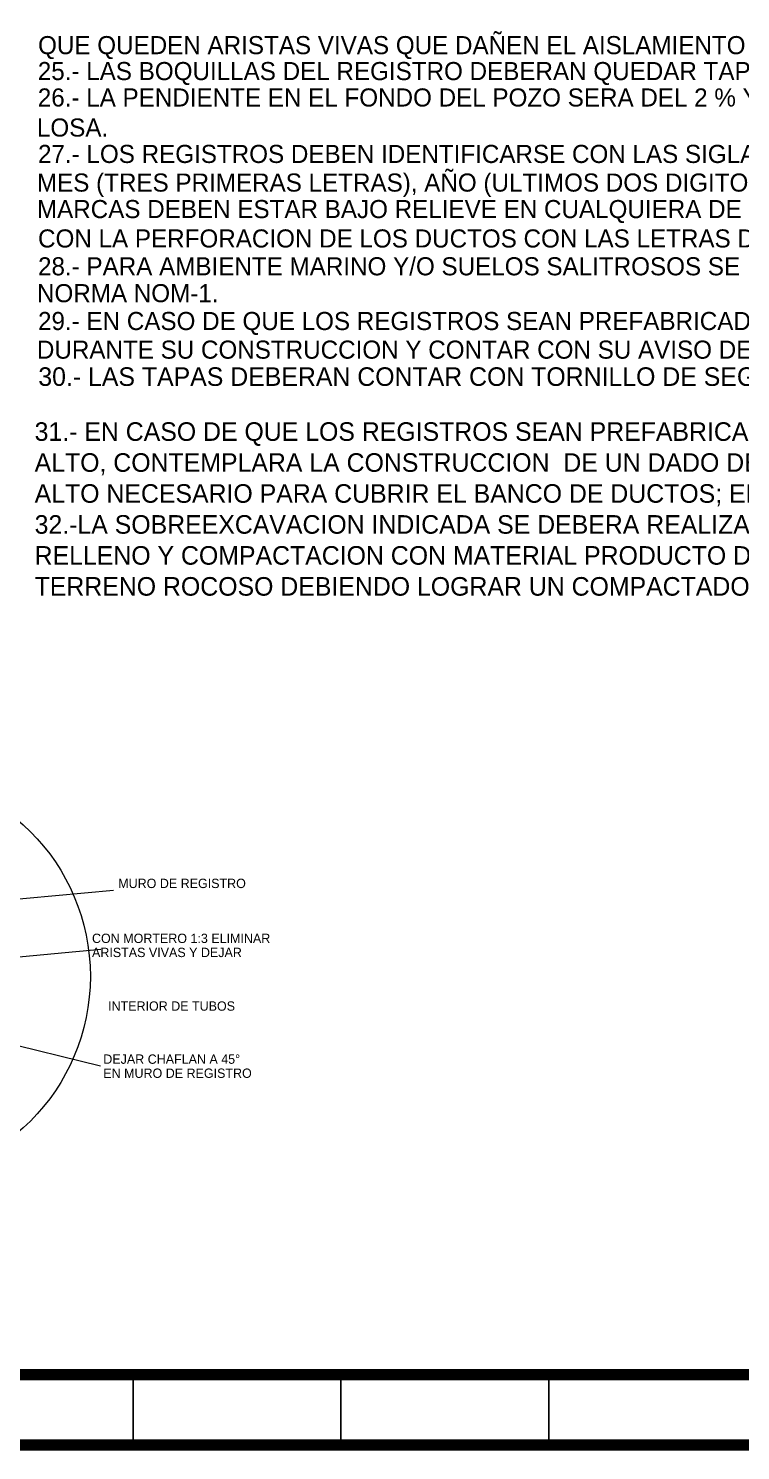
# Model space of a CAD drawing. Header units: centimetres. Extents: x 899 to 279254, y -3207 to 1299.
# Drawn here: x 10602 to 11139, y -3207 to -2135 of the extents above; entities that cross this region are included whole.
import ezdxf
from ezdxf.enums import TextEntityAlignment as Align

# ---------------------------------------------------------------- set-up
doc = ezdxf.new("R2010")
doc.units = ezdxf.units.CM
doc.header["$LTSCALE"] = 10
doc.header["$MEASUREMENT"] = 0
doc.layers.get('0').update_dxf_attribs({"linetype": 'CONTINUOUS'})
for name, color, linetype in [('CABLES Y VARILLAS', 7, 'CONTINUOUS'), ('DIM', 7, 'CONTINUOUS'), ('MARCO', 7, 'CONTINUOUS'), ('TEXTOS', 7, 'CONTINUOUS')]:
    doc.layers.add(name, color=color, linetype=linetype)
doc.styles.get("Standard").update_dxf_attribs({"font": ''})
doc.styles.add('Zurich', font='')
doc.styles.get('Standard').set_extended_font_data('Zurich Ex BT')
doc.styles.get('Zurich').set_extended_font_data('Zurich Ex BT')

# ---------------------------------------------------------------- blocks, each defined once
blk = doc.blocks.new('Marco-Reg')
at = {"layer": 'MARCO', "linetype": 'Continuous'}
for p, q in [((10680.79919677795, -3149.358738854397), (10680.79919677795, -3202.298684104827)), ((10837.43294677795, -3149.358738854397), (10837.43294677795, -3202.298684104827)), ((10994.06669677795, -3149.358738854397), (10994.06669677795, -3202.298684104827))]:
    blk.add_line(p, q, dxfattribs=at)
at = {"layer": 'MARCO', "linetype": 'Continuous', "const_width": 8.492823908374419}
blk.add_lwpolyline([(11923.60612859595, -3202.298684104828), (11923.60612859595, -1083.642434104944), (8649.319196777951, -1083.642434104944), (8649.319196777951, -3202.298684104827)], close=True, dxfattribs=at)
at = {"layer": 'MARCO', "linetype": 'Continuous', "const_width": 8.49284999999999}
blk.add_lwpolyline([(11156.08536678497, -3149.358738854397), (8649.319196777951, -3149.358738854397)], dxfattribs=at)

msp = doc.modelspace()

# ---------------------------------------------------------------- linework, layer by layer
at = {"lineweight": 5}
for p, q in [((10523.5127611696, -2797.291122174074), (10666.08911808327, -2784.115409446576)), ((10513.96309119596, -2841.82235348927), (10656.53944811012, -2828.646640761772)), ((10517.19676401433, -2882.198793550156), (10656.16487759852, -2916.687637594002))]:
    msp.add_line(p, q, dxfattribs=at)
msp.add_circle((10494.42101674025, -2849.124781566739), 154.2034265027558, dxfattribs=at)

# ---------------------------------------------------------------- block references
at = {"layer": 'DIM'}
msp.add_blockref('Marco-Reg', (0, 0), dxfattribs=at)

# ---------------------------------------------------------------- texts
at = {"lineweight": 5, "style": 'Zurich'}
for s, p in [('MURO DE REGISTRO', (10669.63965431658, -2779.056824572823)), ('CON MORTERO 1:3 ELIMINAR', (10649.88211205234, -2820.478256485457)), ('ARISTAS VIVAS Y DEJAR', (10649.88211205234, -2831.08565566695)), ('INTERIOR DE TUBOS', (10661.99622151709, -2871.504468530855)), ('DEJAR CHAFLAN A 45°', (10658.39201515779, -2911.517761460003)), ('EN MURO DE REGISTRO', (10658.39201515779, -2922.125160641531))]:
    msp.add_text(s, height=7.035362427512715, dxfattribs=at).set_placement(p, align=Align.MIDDLE_LEFT)
at = {"layer": 'CABLES Y VARILLAS', "style": 'Zurich'}
for s, p in [('QUE QUEDEN ARISTAS VIVAS QUE DAÑEN EL AISLAMIENTO DEL CABLE.', (10609.23631536885, -2154.06083527807)), ('25.- LAS BOQUILLAS DEL REGISTRO DEBERAN QUEDAR TAPONADAS HERMETICAMENTE.', (10609.02918491292, -2173.612093645125)), ('26.- LA PENDIENTE EN EL FONDO DEL POZO SERA DEL 2 % Y SE DARA AL MOMENTO DE REALIZAR EL COLADO DE LA ', (10609.02918491292, -2193.506321360133)), ('LOSA.', (10608.36340844705, -2216.17141805036)), ('27.- LOS REGISTROS DEBEN IDENTIFICARSE CON LAS SIGLAS C.F.E., TIPO DE REGISTRO, FECHA DE FABRICACION, ', (10609.20672530346, -2236.065645765369)), ('MES (TRES PRIMERAS LETRAS), AÑO (ULTIMOS DOS DIGITOS), NUMERO DE SERIE Y NOMBRE DEL FABRICANTE, LAS ', (10608.37820347975, -2257.644703869047)), ('MARCAS DEBEN ESTAR BAJO RELIEVE EN CUALQUIERA DE LAS CARAS INTERIORES DEL REGISTRO SIN INTERFERIR ', (10608.37820347975, -2277.623294740541)), ('CON LA PERFORACION DE LOS DUCTOS CON LAS LETRAS DE 5 cm. DE ALTURA MINIMO.', (10609.2215203357, -2299.773962785021)), ('28.- PARA AMBIENTE MARINO Y/O SUELOS SALITROSOS SE DEBE UTILIZAR CEMENTO TIPO II, 1P O SEGUN LA ', (10609.20672530346, -2320.754212169104)), ('NORMA NOM-1.', (10608.40779354514, -2341.018624928503)), ('29.- EN CASO DE QUE LOS REGISTROS SEAN PREFABRICADOS, DEBEN SER INSPECCIONADOS POR EL LAPEM ', (10609.20672530346, -2361.998874312473)), ('DURANTE SU CONSTRUCCION Y CONTAR CON SU AVISO DE PRUEBA CORRESPONDIENTE.', (10608.36340844705, -2383.577949333739))]:
    msp.add_text(s, height=13.63917064819966, dxfattribs=at).set_placement(p)
at = {"layer": 'TEXTOS', "char_height": 14, "width": 1278.433376582805, "attachment_point": 1}
for s, insert in [('30.- LAS TAPAS DEBERAN CONTAR CON TORNILLO DE SEGUIRDAD PARA EVITAR QUE TERCEROS ACCESEN AL POZO ', (10609.4248381065, -2390.081925570616)), ('31.- EN CASO DE QUE LOS REGISTROS SEAN PREFABRICADOS LA UNION DE DUCTOS Y REGISTROS, EN ZONAS CON NIVEL  FREATICO ALTO, CONTEMPLARA LA CONSTRUCCION  DE UN DADO DE CONCRETO (EXTERIOR AL POZO) DE 50 CM DE LONGITUD, CON EL ANCHO Y ALTO NECESARIO PARA CUBRIR EL BANCO DE DUCTOS; EL CONCRETO DEBERA CONTAR CON IMPERMEABILIZANTE INTEGRAL \\P32.-LA SOBREEXCAVACION INDICADA SE DEBERA REALIZAR PARA LA INSTALACION DEL POZO DE VISITA QUEDANDO REALIZADO EL RELLENO Y COMPACTACION CON MATERIAL PRODUCTO DE LA EXCAVACION EN TERRENO NORMAL O MATERIAL DE BANCO EN CASO DE TERRENO ROCOSO DEBIENDO LOGRAR UN COMPACTADO MINIMO DE 95%', (10606.6375439408, -2431.502402870334))]:
    msp.add_mtext(s, dxfattribs=dict(at, insert=insert))

doc.saveas('drawing.dxf')
